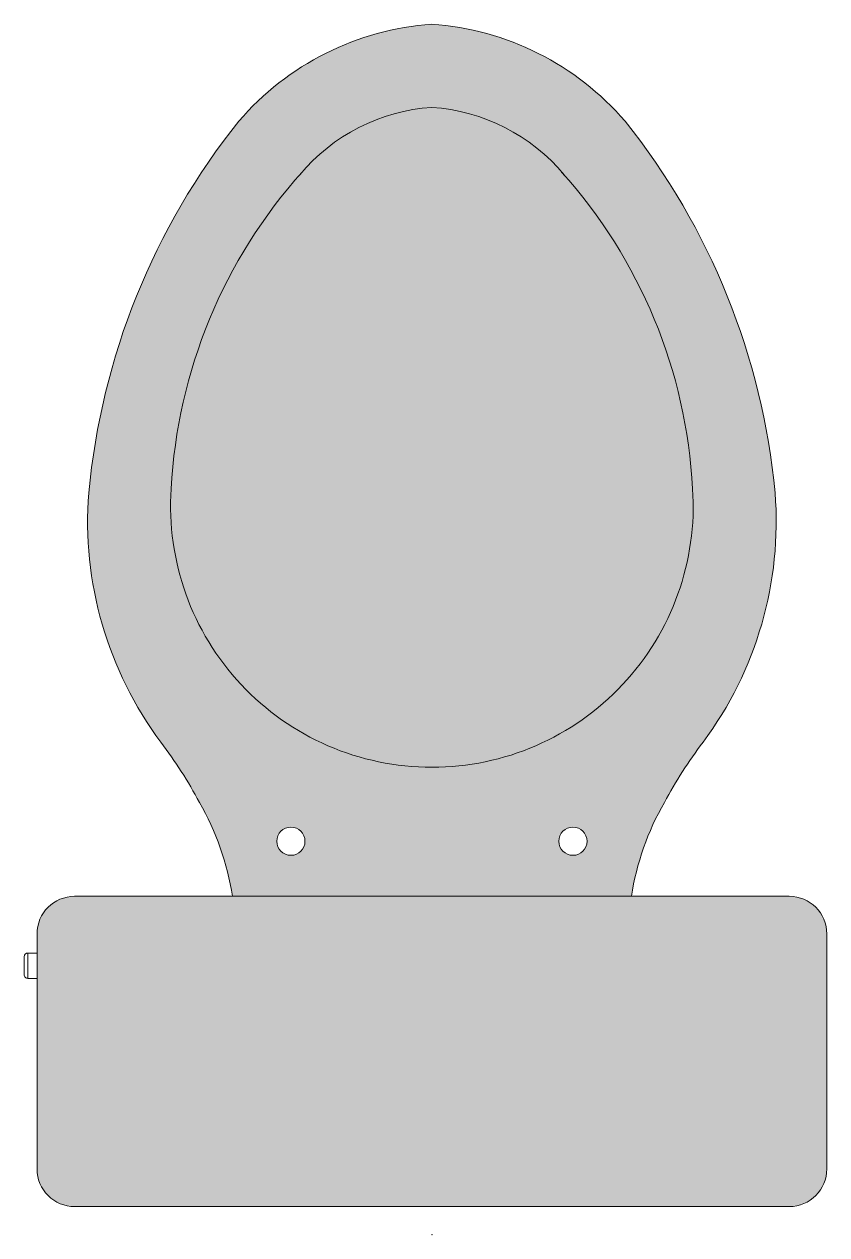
# Model space of a CAD drawing. Header units: millimetres. Extents: x 1357.185 to 1357.612, y 1285.417 to 1286.061.
import ezdxf

# ---------------------------------------------------------------- set-up
doc = ezdxf.new("R2010")
doc.units = ezdxf.units.MM
doc.layers.add('AR-MOB_cama casal', color=255, linetype='Continuous')
doc.layers.add('AR-Mobiliário', color=1, linetype='Continuous', lineweight=0)

# ---------------------------------------------------------------- blocks, each defined once
blk = doc.blocks.new('BACXP')
for p, q in [((0, -0.015), (-0.19, -0.015)), ((0, -0.015), (0.19, -0.015)), ((-0.21, -0.035), (-0.21, -0.16)), ((0.21, -0.035), (0.21, -0.16)), ((0.21, -0.13637), (0.21481, -0.13637)), ((0.21481, -0.13637), (0.21481, -0.14985)), ((0.21681, -0.13837), (0.21681, -0.14785)), ((0.21, -0.14985), (0.21481, -0.14985)), ((0, -0.18), (-0.19, -0.18)), ((0, -0.18), (0.19, -0.18))]:
    blk.add_line(p, q)
for centre in [(-0.075, -0.2093), (0.075, -0.2093)]:
    blk.add_circle(centre, 0.0075)
for centre, radius, start, end in [((-0.19, -0.035), 0.02, 90, 180), ((0.19, -0.035), 0.02, 0, 90), ((0.21481, -0.13837), 0.002, 0, 90), ((0.21481, -0.14785), 0.002, 270, 0), ((-0.19, -0.16), 0.02, 180, 270), ((0.19, -0.16), 0.02, 270, 0), ((-0.24769, -0.15833), 0.14322, 329.99994, 351.29603), ((0.24769, -0.15833), 0.14322, 188.70397, 210.00006), ((-0.32935, -0.12061), 0.23294, 322.65058, 332.00982), ((0.32935, -0.12061), 0.23294, 207.99018, 217.34942), ((-0.00004, -0.38754), 0.13891, 89.98477, 183.78479), ((0.00004, -0.38754), 0.13891, 356.21521, 90.01523), ((0.01352, -0.37935), 0.19662, 143.32887, 184.4554), ((-0.01352, -0.37935), 0.19662, 355.5446, 36.67113), ((0.188, -0.3599), 0.37212, 185.35466, 218.61704), ((0.1347, -0.38235), 0.27372, 183.00573, 221.90969), ((-0.1347, -0.38235), 0.27372, 318.09031, 356.99427), ((-0.188, -0.3599), 0.37212, 321.38296, 354.64534), ((0.00673, -0.49946), 0.10032, 219.83142, 266.17402), ((-0.00665, -0.49963), 0.10015, 273.82249, 320.21337), ((0.01038, -0.49508), 0.14906, 220.62795, 266.00757), ((-0.01038, -0.49508), 0.14906, 273.99243, 319.37205)]:
    blk.add_arc(centre, radius, start, end)
blk.add_point((0, 0))

msp = doc.modelspace()

# ---------------------------------------------------------------- hatches: boundary and pattern name
at = {"layer": 'AR-MOB_cama casal'}
h = msp.add_hatch(color=254, dxfattribs=at)
h.set_gradient(color1=(214, 214, 214), rotation=90, one_color=1, tint=1, name='CYLINDER')
h.paths.add_polyline_path([(1357.61181, 1285.57724, 0.414214), (1357.59181, 1285.59724), (1357.40181, 1285.59724), (1357.21181, 1285.59724, 0.414214), (1357.19181, 1285.57724), (1357.19181, 1285.45224, 0.414214), (1357.21181, 1285.43224), (1357.40181, 1285.43224), (1357.59181, 1285.43224, 0.414214), (1357.61181, 1285.45224)])
h.paths.add_polyline_path([(1357.52547, 1285.64717, -0.039503), (1357.54523, 1285.67816, 0.183058), (1357.58431, 1285.81187, 0.146162), (1357.50456, 1286.00939, 0.200635), (1357.40181, 1286.06103, 0.200635), (1357.29905, 1286.00939, 0.146162), (1357.21931, 1285.81187, 0.183054), (1357.25839, 1285.67816, -0.039503), (1357.27814, 1285.64717, -0.09319), (1357.29568, 1285.59724), (1357.40181, 1285.59724), (1357.50793, 1285.59724, -0.09319)])
h.paths.add_polyline_path([(1357.40181, 1285.66586, -0.433775), (1357.26316, 1285.81394, -0.169526), (1357.33148, 1285.98094, -0.205293), (1357.40178, 1286.01679, -0.205075), (1357.47214, 1285.98094, -0.169525), (1357.54045, 1285.81394, -0.433775)], flags=16)
h.paths.add_polyline_path([(1357.48431, 1285.62654, -1), (1357.46931, 1285.62654, -1)], flags=16)
h.paths.add_polyline_path([(1357.33431, 1285.62654, -1), (1357.31931, 1285.62654, -1)], flags=16)
h = msp.add_hatch(color=254, dxfattribs=at)
h.set_gradient(color1=(214, 214, 214), rotation=90, one_color=1, tint=1, name='CYLINDER')
h.paths.add_polyline_path([(1357.47214, 1285.98094, 0.205075), (1357.40178, 1286.01679, 0.205293), (1357.33148, 1285.98094, 0.169526), (1357.26316, 1285.81394, 0.433775), (1357.40181, 1285.66586, 0.433775), (1357.54045, 1285.81394, 0.169525)])

# ---------------------------------------------------------------- block references
at = {"layer": 'AR-Mobiliário', "rotation": 180.0000000000049}
msp.add_blockref('BACXP', (1357.40181, 1285.41724), dxfattribs=at)

doc.saveas('drawing.dxf')
